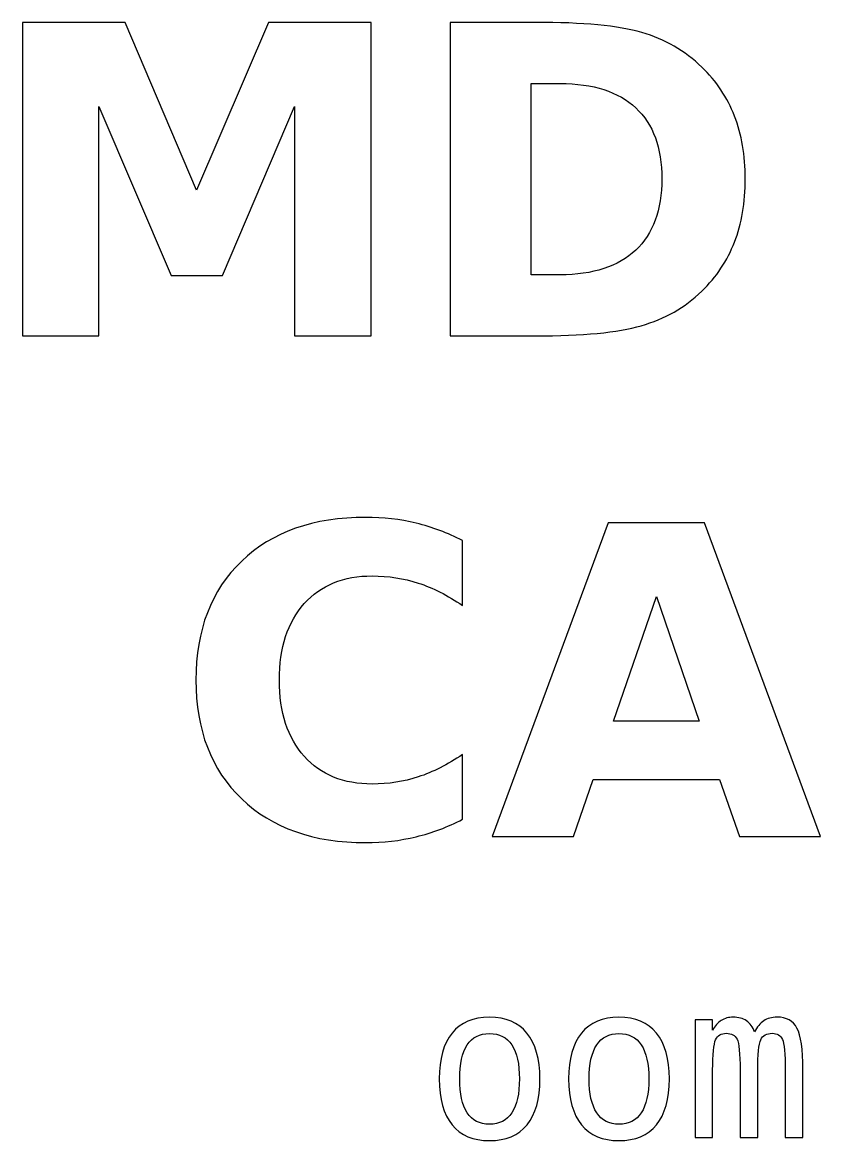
# Model space of a CAD drawing. Header units: centimetres. Extents: x -11.75 to -9.23, y -15.21 to -13.88.
# Drawn here: x -11.135 to -10.763, y -14.407 to -13.887 of the extents above; entities that cross this region are included whole.
import ezdxf

# ---------------------------------------------------------------- set-up
doc = ezdxf.new("R2010")
doc.units = ezdxf.units.CM
doc.header["$MEASUREMENT"] = 0
doc.layers.add('Layer 1', color=7, linetype='Continuous')

msp = doc.modelspace()

# ---------------------------------------------------------------- linework, layer by layer
at = {"layer": 'Layer 1', "color": 250}
for points, knots in [([(-11.13463, -13.88738), (-11.13463, -13.88738), (-11.0868, -13.88738), (-11.0868, -13.88738), (-11.0868, -13.88738), (-11.0868, -13.88738), (-11.05357, -13.96541), (-11.05357, -13.96541), (-11.05357, -13.96541), (-11.05357, -13.96541), (-11.02017, -13.88738), (-11.02017, -13.88738), (-11.02017, -13.88738), (-11.02017, -13.88738), (-10.97243, -13.88738), (-10.97243, -13.88738), (-10.97243, -13.88738), (-10.97243, -13.88738), (-10.97243, -14.03318), (-10.97243, -14.03318), (-10.97243, -14.03318), (-10.97243, -14.03318), (-11.00797, -14.03318), (-11.00797, -14.03318), (-11.00797, -14.03318), (-11.00797, -14.03318), (-11.00797, -13.92655), (-11.00797, -13.92655), (-11.00797, -13.92655), (-11.00797, -13.92655), (-11.04157, -14.00515), (-11.04157, -14.00515), (-11.04157, -14.00515), (-11.04157, -14.00515), (-11.0654, -14.00515), (-11.0654, -14.00515), (-11.0654, -14.00515), (-11.0654, -14.00515), (-11.099, -13.92655), (-11.099, -13.92655), (-11.099, -13.92655), (-11.099, -13.92655), (-11.099, -14.03318), (-11.099, -14.03318), (-11.099, -14.03318), (-11.099, -14.03318), (-11.13463, -14.03318), (-11.13463, -14.03318), (-11.13463, -14.03318), (-11.13463, -14.03318), (-11.13463, -13.88738), (-11.13463, -13.88738)], [0, 0, 0, 0, 0.076923, 0.076923, 0.076923, 0.076923, 0.153846, 0.153846, 0.153846, 0.153846, 0.230769, 0.230769, 0.230769, 0.230769, 0.307692, 0.307692, 0.307692, 0.307692, 0.384615, 0.384615, 0.384615, 0.384615, 0.461538, 0.461538, 0.461538, 0.461538, 0.538462, 0.538462, 0.538462, 0.538462, 0.615385, 0.615385, 0.615385, 0.615385, 0.692308, 0.692308, 0.692308, 0.692308, 0.769231, 0.769231, 0.769231, 0.769231, 0.846154, 0.846154, 0.846154, 0.846154, 0.923077, 0.923077, 0.923077, 0.923077, 1, 1, 1, 1]), ([(-10.9356, -13.88738), (-10.9356, -13.88738), (-10.89594, -13.88738), (-10.89594, -13.88738), (-10.89594, -13.88738), (-10.8738, -13.88738), (-10.85734, -13.88895), (-10.8465, -13.89211), (-10.8465, -13.89211), (-10.83567, -13.89528), (-10.82637, -13.90061), (-10.8186, -13.90818), (-10.8186, -13.90818), (-10.81177, -13.91475), (-10.8067, -13.92235), (-10.80337, -13.93095), (-10.80337, -13.93095), (-10.80007, -13.93951), (-10.7984, -13.94925), (-10.7984, -13.96015), (-10.7984, -13.96015), (-10.7984, -13.97115), (-10.80007, -13.98095), (-10.80337, -13.98958), (-10.80337, -13.98958), (-10.8067, -13.99821), (-10.81177, -14.00581), (-10.8186, -14.01238), (-10.8186, -14.01238), (-10.82644, -14.01995), (-10.8358, -14.02528), (-10.84674, -14.02845), (-10.84674, -14.02845), (-10.85767, -14.03161), (-10.87407, -14.03318), (-10.89594, -14.03318), (-10.89594, -14.03318), (-10.89594, -14.03318), (-10.9356, -14.03318), (-10.9356, -14.03318), (-10.9356, -14.03318), (-10.9356, -14.03318), (-10.9356, -13.88738), (-10.9356, -13.88738)], [0, 0, 0, 0, 0.090909, 0.090909, 0.090909, 0.090909, 0.181818, 0.181818, 0.181818, 0.181818, 0.272727, 0.272727, 0.272727, 0.272727, 0.363636, 0.363636, 0.363636, 0.363636, 0.454545, 0.454545, 0.454545, 0.454545, 0.545455, 0.545455, 0.545455, 0.545455, 0.636364, 0.636364, 0.636364, 0.636364, 0.727273, 0.727273, 0.727273, 0.727273, 0.818182, 0.818182, 0.818182, 0.818182, 0.909091, 0.909091, 0.909091, 0.909091, 1, 1, 1, 1]), ([(-10.898, -13.91581), (-10.898, -13.91581), (-10.898, -14.00475), (-10.898, -14.00475), (-10.898, -14.00475), (-10.898, -14.00475), (-10.88454, -14.00475), (-10.88454, -14.00475), (-10.88454, -14.00475), (-10.86917, -14.00475), (-10.85744, -14.00095), (-10.84934, -13.99331), (-10.84934, -13.99331), (-10.84124, -13.98571), (-10.83717, -13.97465), (-10.83717, -13.96015), (-10.83717, -13.96015), (-10.83717, -13.94568), (-10.8412, -13.93468), (-10.84927, -13.92715), (-10.84927, -13.92715), (-10.85734, -13.91958), (-10.8691, -13.91581), (-10.88454, -13.91581), (-10.88454, -13.91581), (-10.88454, -13.91581), (-10.898, -13.91581), (-10.898, -13.91581)], [0, 0, 0, 0, 0.142857, 0.142857, 0.142857, 0.142857, 0.285714, 0.285714, 0.285714, 0.285714, 0.428571, 0.428571, 0.428571, 0.428571, 0.571429, 0.571429, 0.571429, 0.571429, 0.714286, 0.714286, 0.714286, 0.714286, 0.857143, 0.857143, 0.857143, 0.857143, 1, 1, 1, 1]), ([(-10.92988, -14.25798), (-10.93678, -14.26155), (-10.94398, -14.26425), (-10.95148, -14.26608), (-10.95148, -14.26608), (-10.95895, -14.26791), (-10.96678, -14.26881), (-10.97491, -14.26881), (-10.97491, -14.26881), (-10.99918, -14.26881), (-11.01841, -14.26201), (-11.03261, -14.24845), (-11.03261, -14.24845), (-11.04681, -14.23488), (-11.05391, -14.21648), (-11.05391, -14.19321), (-11.05391, -14.19321), (-11.05391, -14.16991), (-11.04681, -14.15148), (-11.03261, -14.13791), (-11.03261, -14.13791), (-11.01841, -14.12435), (-10.99918, -14.11755), (-10.97491, -14.11755), (-10.97491, -14.11755), (-10.96678, -14.11755), (-10.95895, -14.11845), (-10.95148, -14.12028), (-10.95148, -14.12028), (-10.94398, -14.12211), (-10.93678, -14.12481), (-10.92988, -14.12838), (-10.92988, -14.12838), (-10.92988, -14.12838), (-10.92988, -14.15855), (-10.92988, -14.15855), (-10.92988, -14.15855), (-10.93685, -14.15378), (-10.94371, -14.15031), (-10.95048, -14.14811), (-10.95048, -14.14811), (-10.95725, -14.14588), (-10.96438, -14.14478), (-10.97188, -14.14478), (-10.97188, -14.14478), (-10.98528, -14.14478), (-10.99585, -14.14908), (-11.00351, -14.15768), (-11.00351, -14.15768), (-11.01121, -14.16628), (-11.01505, -14.17811), (-11.01505, -14.19321), (-11.01505, -14.19321), (-11.01505, -14.20828), (-11.01121, -14.22008), (-11.00351, -14.22868), (-11.00351, -14.22868), (-10.99585, -14.23728), (-10.98528, -14.24158), (-10.97188, -14.24158), (-10.97188, -14.24158), (-10.96438, -14.24158), (-10.95725, -14.24048), (-10.95048, -14.23825), (-10.95048, -14.23825), (-10.94371, -14.23605), (-10.93685, -14.23258), (-10.92988, -14.22781), (-10.92988, -14.22781), (-10.92988, -14.22781), (-10.92988, -14.25798), (-10.92988, -14.25798)], [0, 0, 0, 0, 0.055556, 0.055556, 0.055556, 0.055556, 0.111111, 0.111111, 0.111111, 0.111111, 0.166667, 0.166667, 0.166667, 0.166667, 0.222222, 0.222222, 0.222222, 0.222222, 0.277778, 0.277778, 0.277778, 0.277778, 0.333333, 0.333333, 0.333333, 0.333333, 0.388889, 0.388889, 0.388889, 0.388889, 0.444444, 0.444444, 0.444444, 0.444444, 0.5, 0.5, 0.5, 0.5, 0.555556, 0.555556, 0.555556, 0.555556, 0.611111, 0.611111, 0.611111, 0.611111, 0.666667, 0.666667, 0.666667, 0.666667, 0.722222, 0.722222, 0.722222, 0.722222, 0.777778, 0.777778, 0.777778, 0.777778, 0.833333, 0.833333, 0.833333, 0.833333, 0.888889, 0.888889, 0.888889, 0.888889, 0.944444, 0.944444, 0.944444, 0.944444, 1, 1, 1, 1]), ([(-10.81028, -14.23945), (-10.81028, -14.23945), (-10.86908, -14.23945), (-10.86908, -14.23945), (-10.86908, -14.23945), (-10.86908, -14.23945), (-10.87834, -14.26598), (-10.87834, -14.26598), (-10.87834, -14.26598), (-10.87834, -14.26598), (-10.91614, -14.26598), (-10.91614, -14.26598), (-10.91614, -14.26598), (-10.91614, -14.26598), (-10.86214, -14.12018), (-10.86214, -14.12018), (-10.86214, -14.12018), (-10.86214, -14.12018), (-10.81731, -14.12018), (-10.81731, -14.12018), (-10.81731, -14.12018), (-10.81731, -14.12018), (-10.76331, -14.26598), (-10.76331, -14.26598), (-10.76331, -14.26598), (-10.76331, -14.26598), (-10.80111, -14.26598), (-10.80111, -14.26598), (-10.80111, -14.26598), (-10.80111, -14.26598), (-10.81028, -14.23945), (-10.81028, -14.23945)], [0, 0, 0, 0, 0.125, 0.125, 0.125, 0.125, 0.25, 0.25, 0.25, 0.25, 0.375, 0.375, 0.375, 0.375, 0.5, 0.5, 0.5, 0.5, 0.625, 0.625, 0.625, 0.625, 0.75, 0.75, 0.75, 0.75, 0.875, 0.875, 0.875, 0.875, 1, 1, 1, 1]), ([(-10.85971, -14.21238), (-10.85971, -14.21238), (-10.81974, -14.21238), (-10.81974, -14.21238), (-10.81974, -14.21238), (-10.81974, -14.21238), (-10.83968, -14.15438), (-10.83968, -14.15438), (-10.83968, -14.15438), (-10.83968, -14.15438), (-10.85971, -14.21238), (-10.85971, -14.21238)], [0, 0, 0, 0, 0.333333, 0.333333, 0.333333, 0.333333, 0.666667, 0.666667, 0.666667, 0.666667, 1, 1, 1, 1]), ([(-10.91733, -14.34997), (-10.90974, -14.34997), (-10.90394, -14.35242), (-10.89993, -14.35734), (-10.89993, -14.35734), (-10.89591, -14.36225), (-10.89389, -14.36937), (-10.89389, -14.37867), (-10.89389, -14.37867), (-10.89389, -14.38802), (-10.89589, -14.39514), (-10.89989, -14.40004), (-10.89989, -14.40004), (-10.90391, -14.40494), (-10.90971, -14.40739), (-10.91733, -14.40739), (-10.91733, -14.40739), (-10.92493, -14.40739), (-10.93071, -14.40494), (-10.93473, -14.40004), (-10.93473, -14.40004), (-10.93873, -14.39514), (-10.94073, -14.38802), (-10.94073, -14.37867), (-10.94073, -14.37867), (-10.94073, -14.36937), (-10.93873, -14.36225), (-10.93473, -14.35734), (-10.93473, -14.35734), (-10.93071, -14.35242), (-10.92493, -14.34997), (-10.91733, -14.34997)], [0, 0, 0, 0, 0.125, 0.125, 0.125, 0.125, 0.25, 0.25, 0.25, 0.25, 0.375, 0.375, 0.375, 0.375, 0.5, 0.5, 0.5, 0.5, 0.625, 0.625, 0.625, 0.625, 0.75, 0.75, 0.75, 0.75, 0.875, 0.875, 0.875, 0.875, 1, 1, 1, 1]), ([(-10.85713, -14.34997), (-10.84954, -14.34997), (-10.84374, -14.35242), (-10.83973, -14.35734), (-10.83973, -14.35734), (-10.83571, -14.36225), (-10.83369, -14.36937), (-10.83369, -14.37867), (-10.83369, -14.37867), (-10.83369, -14.38802), (-10.83569, -14.39514), (-10.83969, -14.40004), (-10.83969, -14.40004), (-10.84371, -14.40494), (-10.84951, -14.40739), (-10.85713, -14.40739), (-10.85713, -14.40739), (-10.86473, -14.40739), (-10.87051, -14.40494), (-10.87453, -14.40004), (-10.87453, -14.40004), (-10.87853, -14.39514), (-10.88053, -14.38802), (-10.88053, -14.37867), (-10.88053, -14.37867), (-10.88053, -14.36937), (-10.87853, -14.36225), (-10.87453, -14.35734), (-10.87453, -14.35734), (-10.87051, -14.35242), (-10.86473, -14.34997), (-10.85713, -14.34997)], [0, 0, 0, 0, 0.125, 0.125, 0.125, 0.125, 0.25, 0.25, 0.25, 0.25, 0.375, 0.375, 0.375, 0.375, 0.5, 0.5, 0.5, 0.5, 0.625, 0.625, 0.625, 0.625, 0.75, 0.75, 0.75, 0.75, 0.875, 0.875, 0.875, 0.875, 1, 1, 1, 1]), ([(-10.79401, -14.35685), (-10.79291, -14.3545), (-10.79149, -14.35277), (-10.78978, -14.35165), (-10.78978, -14.35165), (-10.78808, -14.35054), (-10.78601, -14.34997), (-10.78361, -14.34997), (-10.78361, -14.34997), (-10.77921, -14.34997), (-10.77611, -14.35167), (-10.77431, -14.35507), (-10.77431, -14.35507), (-10.77249, -14.35847), (-10.77159, -14.36487), (-10.77159, -14.37429), (-10.77159, -14.37429), (-10.77159, -14.37429), (-10.77159, -14.40597), (-10.77159, -14.40597), (-10.77159, -14.40597), (-10.77159, -14.40597), (-10.77979, -14.40597), (-10.77979, -14.40597), (-10.77979, -14.40597), (-10.77979, -14.40597), (-10.77979, -14.37467), (-10.77979, -14.37467), (-10.77979, -14.37467), (-10.77979, -14.36695), (-10.78023, -14.36217), (-10.78109, -14.36029), (-10.78109, -14.36029), (-10.78194, -14.35842), (-10.78353, -14.35749), (-10.78581, -14.35749), (-10.78581, -14.35749), (-10.78841, -14.35749), (-10.79019, -14.35849), (-10.79116, -14.36049), (-10.79116, -14.36049), (-10.79211, -14.36249), (-10.79259, -14.36722), (-10.79259, -14.37467), (-10.79259, -14.37467), (-10.79259, -14.37467), (-10.79259, -14.40597), (-10.79259, -14.40597), (-10.79259, -14.40597), (-10.79259, -14.40597), (-10.80079, -14.40597), (-10.80079, -14.40597), (-10.80079, -14.40597), (-10.80079, -14.40597), (-10.80079, -14.37467), (-10.80079, -14.37467), (-10.80079, -14.37467), (-10.80079, -14.36685), (-10.80126, -14.36204), (-10.80219, -14.36022), (-10.80219, -14.36022), (-10.80311, -14.3584), (-10.80478, -14.35749), (-10.80719, -14.35749), (-10.80719, -14.35749), (-10.80958, -14.35749), (-10.81123, -14.35849), (-10.81214, -14.36049), (-10.81214, -14.36049), (-10.81308, -14.36249), (-10.81354, -14.36722), (-10.81354, -14.37467), (-10.81354, -14.37467), (-10.81354, -14.37467), (-10.81354, -14.40597), (-10.81354, -14.40597), (-10.81354, -14.40597), (-10.81354, -14.40597), (-10.82169, -14.40597), (-10.82169, -14.40597), (-10.82169, -14.40597), (-10.82169, -14.40597), (-10.82169, -14.35129), (-10.82169, -14.35129), (-10.82169, -14.35129), (-10.82169, -14.35129), (-10.81354, -14.35129), (-10.81354, -14.35129), (-10.81354, -14.35129), (-10.81354, -14.35129), (-10.81354, -14.35597), (-10.81354, -14.35597), (-10.81354, -14.35597), (-10.81248, -14.35402), (-10.81113, -14.35254), (-10.80951, -14.3515), (-10.80951, -14.3515), (-10.80791, -14.35049), (-10.80608, -14.34997), (-10.80403, -14.34997), (-10.80403, -14.34997), (-10.80154, -14.34997), (-10.79949, -14.35054), (-10.79784, -14.35167), (-10.79784, -14.35167), (-10.79619, -14.35282), (-10.79493, -14.35454), (-10.79401, -14.35685)], [0, 0, 0, 0, 0.037037, 0.037037, 0.037037, 0.037037, 0.074074, 0.074074, 0.074074, 0.074074, 0.111111, 0.111111, 0.111111, 0.111111, 0.148148, 0.148148, 0.148148, 0.148148, 0.185185, 0.185185, 0.185185, 0.185185, 0.222222, 0.222222, 0.222222, 0.222222, 0.259259, 0.259259, 0.259259, 0.259259, 0.296296, 0.296296, 0.296296, 0.296296, 0.333333, 0.333333, 0.333333, 0.333333, 0.37037, 0.37037, 0.37037, 0.37037, 0.407407, 0.407407, 0.407407, 0.407407, 0.444444, 0.444444, 0.444444, 0.444444, 0.481481, 0.481481, 0.481481, 0.481481, 0.518519, 0.518519, 0.518519, 0.518519, 0.555556, 0.555556, 0.555556, 0.555556, 0.592593, 0.592593, 0.592593, 0.592593, 0.62963, 0.62963, 0.62963, 0.62963, 0.666667, 0.666667, 0.666667, 0.666667, 0.703704, 0.703704, 0.703704, 0.703704, 0.740741, 0.740741, 0.740741, 0.740741, 0.777778, 0.777778, 0.777778, 0.777778, 0.814815, 0.814815, 0.814815, 0.814815, 0.851852, 0.851852, 0.851852, 0.851852, 0.888889, 0.888889, 0.888889, 0.888889, 0.925926, 0.925926, 0.925926, 0.925926, 0.962963, 0.962963, 0.962963, 0.962963, 1, 1, 1, 1]), ([(-10.91733, -14.35759), (-10.92189, -14.35759), (-10.92534, -14.35935), (-10.92769, -14.3629), (-10.92769, -14.3629), (-10.93004, -14.36645), (-10.93121, -14.37172), (-10.93121, -14.37867), (-10.93121, -14.37867), (-10.93121, -14.3856), (-10.93004, -14.39085), (-10.92769, -14.39442), (-10.92769, -14.39442), (-10.92534, -14.39799), (-10.92189, -14.39977), (-10.91733, -14.39977), (-10.91733, -14.39977), (-10.91274, -14.39977), (-10.90928, -14.39799), (-10.90693, -14.39442), (-10.90693, -14.39442), (-10.90458, -14.39085), (-10.90341, -14.3856), (-10.90341, -14.37867), (-10.90341, -14.37867), (-10.90341, -14.37172), (-10.90458, -14.36645), (-10.90693, -14.3629), (-10.90693, -14.3629), (-10.90928, -14.35935), (-10.91274, -14.35759), (-10.91733, -14.35759)], [0, 0, 0, 0, 0.125, 0.125, 0.125, 0.125, 0.25, 0.25, 0.25, 0.25, 0.375, 0.375, 0.375, 0.375, 0.5, 0.5, 0.5, 0.5, 0.625, 0.625, 0.625, 0.625, 0.75, 0.75, 0.75, 0.75, 0.875, 0.875, 0.875, 0.875, 1, 1, 1, 1]), ([(-10.85713, -14.35759), (-10.86169, -14.35759), (-10.86514, -14.35935), (-10.86749, -14.3629), (-10.86749, -14.3629), (-10.86984, -14.36645), (-10.87101, -14.37172), (-10.87101, -14.37867), (-10.87101, -14.37867), (-10.87101, -14.3856), (-10.86984, -14.39085), (-10.86749, -14.39442), (-10.86749, -14.39442), (-10.86514, -14.39799), (-10.86169, -14.39977), (-10.85713, -14.39977), (-10.85713, -14.39977), (-10.85254, -14.39977), (-10.84908, -14.39799), (-10.84673, -14.39442), (-10.84673, -14.39442), (-10.84438, -14.39085), (-10.84321, -14.3856), (-10.84321, -14.37867), (-10.84321, -14.37867), (-10.84321, -14.37172), (-10.84438, -14.36645), (-10.84673, -14.3629), (-10.84673, -14.3629), (-10.84908, -14.35935), (-10.85254, -14.35759), (-10.85713, -14.35759)], [0, 0, 0, 0, 0.125, 0.125, 0.125, 0.125, 0.25, 0.25, 0.25, 0.25, 0.375, 0.375, 0.375, 0.375, 0.5, 0.5, 0.5, 0.5, 0.625, 0.625, 0.625, 0.625, 0.75, 0.75, 0.75, 0.75, 0.875, 0.875, 0.875, 0.875, 1, 1, 1, 1])]:
    msp.add_open_spline(points, degree=3, knots=knots, dxfattribs=at)

doc.saveas('drawing.dxf')
